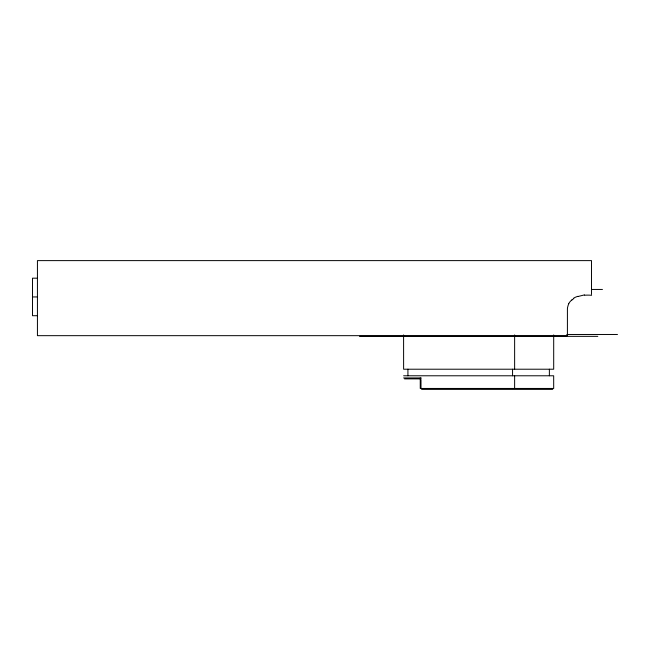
<?xml version="1.0" encoding="UTF-8"?>
<svg xmlns="http://www.w3.org/2000/svg" width="650" height="650" viewBox="0 0 650 650"><rect width="100%" height="100%" fill="white"/><g stroke="black" fill="none" stroke-linecap="round" stroke-linejoin="round"><path stroke-width="0.97" d="M571.903 299.975L573.812 298.537M577.826 296.546L584.553 294.873M37.546 278.184L32.5 278.184L32.5 315.713L37.546 315.713M591.435 289.445L602.461 289.445M32.5 296.944L37.546 296.944M566.784 334.474L617.5 334.474M359.499 336.351L597.797 336.351M403.618 375.781L553.678 375.781L553.694 388.448L420.249 388.448L420.249 377.942M403.601 377.942L421.216 377.942M404.536 378.877L421.119 378.877M421.582 389.382L552.711 389.382M591.516 294.393L591.516 260.618L37.432 260.618L37.432 335.668L567.409 335.668L567.409 309.4A6.541 3.591 90 0 1 567.588 307.385L568.165 305.264A11.131 6.159 89.8 0 1 568.823 303.777M553.694 334.904L553.694 369.216L403.618 369.216L403.593 334.904M549.372 369.216L549.372 375.781M514.629 334.904L514.629 369.216M514.629 375.781L514.629 388.448M512.558 369.216L512.558 375.781M420.997 379.819L420.997 388.448M407.924 369.216L407.924 375.781M584.61 295.222A144.276 82.623 77.2 0 1 591.622 295.279M573.714 298.114A55.9 32.029 85.3 0 1 577.801 296.335M568.726 303.582A20.223 11.375 88.6 0 1 571.894 299.926"/></g></svg>
